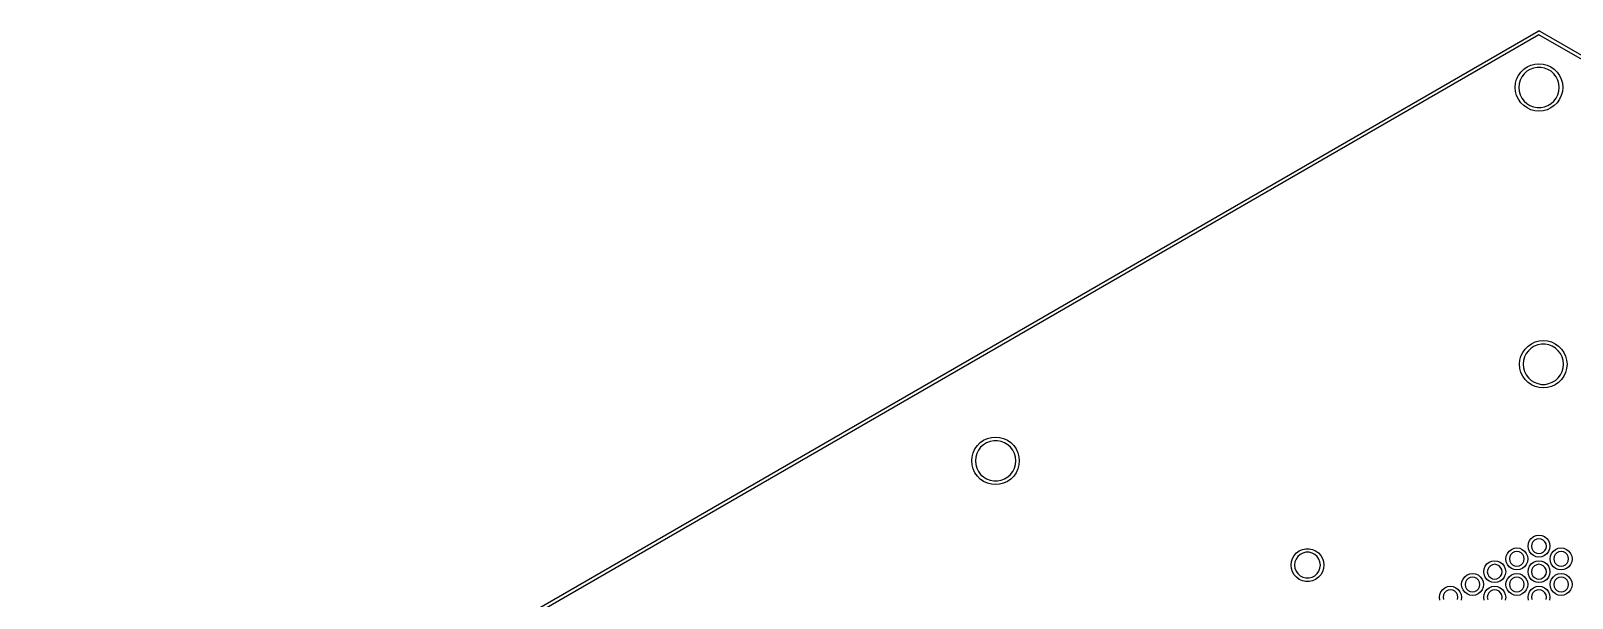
# Model space of a CAD drawing. Extents: x 0 to 6.5, y -7.51 to 0.
# Drawn here: x -0.002 to 3.322, y -1.219 to 0.004 of the extents above; entities that cross this region are included whole.
import ezdxf

# ---------------------------------------------------------------- set-up
doc = ezdxf.new("R2010")
doc.units = 0
doc.header["$MEASUREMENT"] = 0
doc.layers.add('BLACK', color=7, linetype='CONTINUOUS')

msp = doc.modelspace()

# ---------------------------------------------------------------- linework, layer by layer
at = {"layer": 'BLACK', "linetype": 'CONTINUOUS'}
for p, q in [((-0.002, -1.873), (3.248, 0.0034)), ((3.248, 0.0034), (3.2482, 0.0035)), ((3.2482, 0.0035), (3.2483, 0.0035)), ((3.2483, 0.0035), (3.2484, 0.0036)), ((3.2484, 0.0036), (3.2487, 0.0037)), ((3.2487, 0.0037), (3.2492, 0.0038)), ((3.2492, 0.0038), (3.2497, 0.0039)), ((3.2497, 0.0039), (3.25, 0.0039)), ((3.25, 0.0039), (3.2503, 0.0039)), ((3.2503, 0.0039), (3.2508, 0.0038)), ((3.2508, 0.0038), (3.2513, 0.0037)), ((3.2513, 0.0037), (3.2516, 0.0036)), ((3.2516, 0.0036), (3.2517, 0.0035)), ((3.2517, 0.0035), (3.2518, 0.0035)), ((3.2518, 0.0035), (3.252, 0.0034)), ((3.252, 0.0034), (6.502, -1.873)), ((3.25, -0.0045), (0.0039, -1.8787)), ((6.4961, -1.8787), (3.25, -0.0045)), ((3.2019, -0.1006), (3.2057, -0.0925)), ((3.2057, -0.0925), (3.2108, -0.0852)), ((3.213, -0.0952), (3.2094, -0.1024)), ((3.2108, -0.0852), (3.2171, -0.0789)), ((3.2179, -0.0888), (3.213, -0.0952)), ((3.2171, -0.0789), (3.2244, -0.0738)), ((3.2238, -0.0834), (3.2179, -0.0888)), ((3.2306, -0.0792), (3.2238, -0.0834)), ((3.2244, -0.0738), (3.2325, -0.07)), ((3.2381, -0.0763), (3.2306, -0.0792)), ((3.2325, -0.07), (3.2411, -0.0677)), ((3.246, -0.0748), (3.2381, -0.0763)), ((3.2411, -0.0677), (3.25, -0.0669)), ((3.254, -0.0748), (3.246, -0.0748)), ((3.25, -0.0669), (3.2589, -0.0677)), ((3.2619, -0.0763), (3.254, -0.0748)), ((3.2589, -0.0677), (3.2675, -0.07)), ((3.2694, -0.0792), (3.2619, -0.0763)), ((3.2675, -0.07), (3.2756, -0.0738)), ((3.2762, -0.0834), (3.2694, -0.0792)), ((3.2756, -0.0738), (3.2829, -0.0789)), ((3.2821, -0.0888), (3.2762, -0.0834)), ((3.287, -0.0952), (3.2821, -0.0888)), ((3.2829, -0.0789), (3.2892, -0.0852)), ((3.2906, -0.1024), (3.287, -0.0952)), ((3.2892, -0.0852), (3.2943, -0.0925)), ((3.2943, -0.0925), (3.2981, -0.1006)), ((3.1988, -0.1181), (3.1996, -0.1092)), ((3.1996, -0.127), (3.1988, -0.1181)), ((3.1996, -0.1092), (3.2019, -0.1006)), ((3.2019, -0.1356), (3.1996, -0.127)), ((3.2072, -0.1101), (3.2065, -0.1181)), ((3.2065, -0.1181), (3.2072, -0.1261)), ((3.2094, -0.1024), (3.2072, -0.1101)), ((3.2072, -0.1261), (3.2094, -0.1338)), ((3.2928, -0.1101), (3.2906, -0.1024)), ((3.2906, -0.1338), (3.2928, -0.1261)), ((3.2935, -0.1181), (3.2928, -0.1101)), ((3.2928, -0.1261), (3.2935, -0.1181)), ((3.2981, -0.1006), (3.3004, -0.1092)), ((3.3004, -0.127), (3.2981, -0.1356)), ((3.3004, -0.1092), (3.3012, -0.1181)), ((3.3012, -0.1181), (3.3004, -0.127)), ((3.2057, -0.1437), (3.2019, -0.1356)), ((3.2108, -0.151), (3.2057, -0.1437)), ((3.2094, -0.1338), (3.213, -0.141)), ((3.2171, -0.1573), (3.2108, -0.151)), ((3.213, -0.141), (3.2179, -0.1474)), ((3.2244, -0.1624), (3.2171, -0.1573)), ((3.2179, -0.1474), (3.2238, -0.1528)), ((3.2238, -0.1528), (3.2306, -0.157)), ((3.2325, -0.1662), (3.2244, -0.1624)), ((3.2306, -0.157), (3.2381, -0.1599)), ((3.2381, -0.1599), (3.246, -0.1614)), ((3.246, -0.1614), (3.254, -0.1614)), ((3.254, -0.1614), (3.2619, -0.1599)), ((3.2619, -0.1599), (3.2694, -0.157)), ((3.2756, -0.1624), (3.2675, -0.1662)), ((3.2694, -0.157), (3.2762, -0.1528)), ((3.2829, -0.1573), (3.2756, -0.1624)), ((3.2762, -0.1528), (3.2821, -0.1474)), ((3.2821, -0.1474), (3.287, -0.141)), ((3.2892, -0.151), (3.2829, -0.1573)), ((3.287, -0.141), (3.2906, -0.1338)), ((3.2943, -0.1437), (3.2892, -0.151)), ((3.2981, -0.1356), (3.2943, -0.1437)), ((3.2411, -0.1685), (3.2325, -0.1662)), ((3.25, -0.1693), (3.2411, -0.1685)), ((3.2589, -0.1685), (3.25, -0.1693)), ((3.2675, -0.1662), (3.2589, -0.1685)), ((3.2418, -0.6669), (3.2504, -0.6646)), ((3.2504, -0.6646), (3.2593, -0.6638)), ((3.2593, -0.6638), (3.2682, -0.6646)), ((3.2682, -0.6646), (3.2768, -0.6669)), ((3.2089, -0.7061), (3.2112, -0.6975)), ((3.2112, -0.6975), (3.215, -0.6894)), ((3.215, -0.6894), (3.2201, -0.6821)), ((3.2224, -0.6921), (3.2188, -0.6993)), ((3.2201, -0.6821), (3.2264, -0.6758)), ((3.2272, -0.6857), (3.2224, -0.6921)), ((3.2264, -0.6758), (3.2337, -0.6706)), ((3.2331, -0.6803), (3.2272, -0.6857)), ((3.2399, -0.676), (3.2331, -0.6803)), ((3.2337, -0.6706), (3.2418, -0.6669)), ((3.2474, -0.6731), (3.2399, -0.676)), ((3.2553, -0.6717), (3.2474, -0.6731)), ((3.2633, -0.6717), (3.2553, -0.6717)), ((3.2712, -0.6731), (3.2633, -0.6717)), ((3.2787, -0.676), (3.2712, -0.6731)), ((3.2768, -0.6669), (3.2849, -0.6706)), ((3.2855, -0.6803), (3.2787, -0.676)), ((3.2849, -0.6706), (3.2922, -0.6758)), ((3.2915, -0.6857), (3.2855, -0.6803)), ((3.2963, -0.6921), (3.2915, -0.6857)), ((3.2922, -0.6758), (3.2985, -0.6821)), ((3.2999, -0.6993), (3.2963, -0.6921)), ((3.2985, -0.6821), (3.3037, -0.6894)), ((3.3037, -0.6894), (3.3074, -0.6975)), ((3.3074, -0.6975), (3.3097, -0.7061)), ((3.2081, -0.715), (3.2089, -0.7061)), ((3.2089, -0.7239), (3.2081, -0.715)), ((3.2112, -0.7325), (3.2089, -0.7239)), ((3.2166, -0.707), (3.2158, -0.715)), ((3.2158, -0.715), (3.2166, -0.723)), ((3.2188, -0.6993), (3.2166, -0.707)), ((3.2166, -0.723), (3.2188, -0.7307)), ((3.2188, -0.7307), (3.2224, -0.7379)), ((3.2963, -0.7379), (3.2999, -0.7307)), ((3.3021, -0.707), (3.2999, -0.6993)), ((3.2999, -0.7307), (3.3021, -0.723)), ((3.3028, -0.715), (3.3021, -0.707)), ((3.3021, -0.723), (3.3028, -0.715)), ((3.3097, -0.7239), (3.3074, -0.7325)), ((3.3097, -0.7061), (3.3105, -0.715)), ((3.3105, -0.715), (3.3097, -0.7239)), ((3.215, -0.7406), (3.2112, -0.7325)), ((3.2201, -0.7479), (3.215, -0.7406)), ((3.2264, -0.7542), (3.2201, -0.7479)), ((3.2224, -0.7379), (3.2272, -0.7443)), ((3.2337, -0.7593), (3.2264, -0.7542)), ((3.2272, -0.7443), (3.2331, -0.7497)), ((3.2331, -0.7497), (3.2399, -0.7539)), ((3.2418, -0.7631), (3.2337, -0.7593)), ((3.2399, -0.7539), (3.2474, -0.7568)), ((3.2504, -0.7654), (3.2418, -0.7631)), ((3.2474, -0.7568), (3.2553, -0.7583)), ((3.2553, -0.7583), (3.2633, -0.7583)), ((3.2633, -0.7583), (3.2712, -0.7568)), ((3.2768, -0.7631), (3.2682, -0.7654)), ((3.2712, -0.7568), (3.2787, -0.7539)), ((3.2849, -0.7593), (3.2768, -0.7631)), ((3.2787, -0.7539), (3.2855, -0.7497)), ((3.2922, -0.7542), (3.2849, -0.7593)), ((3.2855, -0.7497), (3.2915, -0.7443)), ((3.2915, -0.7443), (3.2963, -0.7379)), ((3.2985, -0.7479), (3.2922, -0.7542)), ((3.3037, -0.7406), (3.2985, -0.7479)), ((3.3074, -0.7325), (3.3037, -0.7406)), ((3.2593, -0.7661), (3.2504, -0.7654)), ((3.2682, -0.7654), (3.2593, -0.7661)), ((2.0339, -0.8976), (2.039, -0.8903)), ((2.039, -0.8903), (2.0453, -0.884)), ((2.0461, -0.8939), (2.0412, -0.9003)), ((2.0453, -0.884), (2.0526, -0.8789)), ((2.052, -0.8885), (2.0461, -0.8939)), ((2.0588, -0.8843), (2.052, -0.8885)), ((2.0526, -0.8789), (2.0607, -0.8751)), ((2.0663, -0.8814), (2.0588, -0.8843)), ((2.0607, -0.8751), (2.0693, -0.8728)), ((2.0742, -0.8799), (2.0663, -0.8814)), ((2.0693, -0.8728), (2.0782, -0.872)), ((2.0822, -0.8799), (2.0742, -0.8799)), ((2.0782, -0.872), (2.0871, -0.8728)), ((2.0901, -0.8814), (2.0822, -0.8799)), ((2.0871, -0.8728), (2.0957, -0.8751)), ((2.0976, -0.8843), (2.0901, -0.8814)), ((2.0957, -0.8751), (2.1038, -0.8789)), ((2.1044, -0.8885), (2.0976, -0.8843)), ((2.1038, -0.8789), (2.1111, -0.884)), ((2.1104, -0.8939), (2.1044, -0.8885)), ((2.1152, -0.9003), (2.1104, -0.8939)), ((2.1111, -0.884), (2.1174, -0.8903)), ((2.1174, -0.8903), (2.1226, -0.8976)), ((2.027, -0.9232), (2.0278, -0.9143)), ((2.0278, -0.9321), (2.027, -0.9232)), ((2.0278, -0.9143), (2.0301, -0.9057)), ((2.0301, -0.9057), (2.0339, -0.8976)), ((2.0355, -0.9152), (2.0347, -0.9232)), ((2.0347, -0.9232), (2.0355, -0.9312)), ((2.0377, -0.9075), (2.0355, -0.9152)), ((2.0412, -0.9003), (2.0377, -0.9075)), ((2.1188, -0.9075), (2.1152, -0.9003)), ((2.121, -0.9152), (2.1188, -0.9075)), ((2.1217, -0.9232), (2.121, -0.9152)), ((2.121, -0.9312), (2.1217, -0.9232)), ((2.1226, -0.8976), (2.1263, -0.9057)), ((2.1263, -0.9057), (2.1286, -0.9143)), ((2.1286, -0.9143), (2.1294, -0.9232)), ((2.1294, -0.9232), (2.1286, -0.9321)), ((2.0301, -0.9407), (2.0278, -0.9321)), ((2.0339, -0.9488), (2.0301, -0.9407)), ((2.039, -0.9561), (2.0339, -0.9488)), ((2.0355, -0.9312), (2.0377, -0.9389)), ((2.0377, -0.9389), (2.0412, -0.9461)), ((2.0453, -0.9624), (2.039, -0.9561)), ((2.0412, -0.9461), (2.0461, -0.9525)), ((2.0526, -0.9676), (2.0453, -0.9624)), ((2.0461, -0.9525), (2.052, -0.9579)), ((2.052, -0.9579), (2.0588, -0.9622)), ((2.0588, -0.9622), (2.0663, -0.9651)), ((2.0901, -0.9651), (2.0976, -0.9622)), ((2.0976, -0.9622), (2.1044, -0.9579)), ((2.1111, -0.9624), (2.1038, -0.9676)), ((2.1044, -0.9579), (2.1104, -0.9525)), ((2.1104, -0.9525), (2.1152, -0.9461)), ((2.1174, -0.9561), (2.1111, -0.9624)), ((2.1152, -0.9461), (2.1188, -0.9389)), ((2.1226, -0.9488), (2.1174, -0.9561)), ((2.1188, -0.9389), (2.121, -0.9312)), ((2.1263, -0.9407), (2.1226, -0.9488)), ((2.1286, -0.9321), (2.1263, -0.9407)), ((2.0607, -0.9713), (2.0526, -0.9676)), ((2.0693, -0.9736), (2.0607, -0.9713)), ((2.0663, -0.9651), (2.0742, -0.9665)), ((2.0782, -0.9744), (2.0693, -0.9736)), ((2.0742, -0.9665), (2.0822, -0.9665)), ((2.0871, -0.9736), (2.0782, -0.9744)), ((2.0822, -0.9665), (2.0901, -0.9651)), ((2.0957, -0.9713), (2.0871, -0.9736)), ((2.1038, -0.9676), (2.0957, -0.9713)), ((3.2272, -1.101), (3.2295, -1.0953)), ((3.2295, -1.0953), (3.2333, -1.0904)), ((3.2333, -1.0904), (3.2382, -1.0867)), ((3.2406, -1.0942), (3.2371, -1.0977)), ((3.2382, -1.0867), (3.2439, -1.0843)), ((3.2451, -1.0919), (3.2406, -1.0942)), ((3.2439, -1.0843), (3.25, -1.0835)), ((3.25, -1.0912), (3.2451, -1.0919)), ((3.25, -1.0835), (3.2561, -1.0843)), ((3.2549, -1.0919), (3.25, -1.0912)), ((3.2594, -1.0942), (3.2549, -1.0919)), ((3.2561, -1.0843), (3.2618, -1.0867)), ((3.2629, -1.0977), (3.2594, -1.0942)), ((3.2618, -1.0867), (3.2667, -1.0904)), ((3.2667, -1.0904), (3.2705, -1.0953)), ((3.2705, -1.0953), (3.2728, -1.101)), ((2.7184, -1.1336), (2.7221, -1.1272)), ((2.7221, -1.1272), (2.7271, -1.1217)), ((2.73, -1.1296), (2.7262, -1.1351)), ((2.7271, -1.1217), (2.7331, -1.1173)), ((2.735, -1.1251), (2.73, -1.1296)), ((2.7331, -1.1173), (2.7399, -1.1143)), ((2.741, -1.122), (2.735, -1.1251)), ((2.7399, -1.1143), (2.7471, -1.1128)), ((2.7475, -1.1204), (2.741, -1.122)), ((2.7471, -1.1128), (2.7545, -1.1128)), ((2.7542, -1.1204), (2.7475, -1.1204)), ((2.7607, -1.122), (2.7542, -1.1204)), ((2.7545, -1.1128), (2.7618, -1.1143)), ((2.7666, -1.1251), (2.7607, -1.122)), ((2.7618, -1.1143), (2.7685, -1.1173)), ((2.7716, -1.1296), (2.7666, -1.1251)), ((2.7685, -1.1173), (2.7745, -1.1217)), ((2.7754, -1.1351), (2.7716, -1.1296)), ((2.7745, -1.1217), (2.7795, -1.1272)), ((2.7795, -1.1272), (2.7832, -1.1336)), ((3.1786, -1.1347), (3.1794, -1.1286)), ((3.1794, -1.1286), (3.1818, -1.1229)), ((3.1818, -1.1229), (3.1856, -1.118)), ((3.1856, -1.118), (3.1905, -1.1142)), ((3.1871, -1.1297), (3.1863, -1.1347)), ((3.1894, -1.1253), (3.1871, -1.1297)), ((3.1929, -1.1218), (3.1894, -1.1253)), ((3.1905, -1.1142), (3.1962, -1.1118)), ((3.1973, -1.1195), (3.1929, -1.1218)), ((3.1962, -1.1118), (3.2023, -1.111)), ((3.2023, -1.1187), (3.1973, -1.1195)), ((3.2023, -1.111), (3.2084, -1.1118)), ((3.2072, -1.1195), (3.2023, -1.1187)), ((3.2116, -1.1218), (3.2072, -1.1195)), ((3.2084, -1.1118), (3.2141, -1.1142)), ((3.2152, -1.1253), (3.2116, -1.1218)), ((3.2141, -1.1142), (3.219, -1.118)), ((3.2174, -1.1297), (3.2152, -1.1253)), ((3.2182, -1.1347), (3.2174, -1.1297)), ((3.219, -1.118), (3.2227, -1.1229)), ((3.2227, -1.1229), (3.2251, -1.1286)), ((3.2251, -1.1286), (3.2259, -1.1347)), ((3.2264, -1.1071), (3.2272, -1.101)), ((3.2272, -1.1132), (3.2264, -1.1071)), ((3.2295, -1.1189), (3.2272, -1.1132)), ((3.2333, -1.1238), (3.2295, -1.1189)), ((3.2382, -1.1276), (3.2333, -1.1238)), ((3.2348, -1.1022), (3.2341, -1.1071)), ((3.2341, -1.1071), (3.2348, -1.112)), ((3.2371, -1.0977), (3.2348, -1.1022)), ((3.2348, -1.112), (3.2371, -1.1165)), ((3.2371, -1.1165), (3.2406, -1.12)), ((3.2439, -1.1299), (3.2382, -1.1276)), ((3.2406, -1.12), (3.2451, -1.1223)), ((3.25, -1.1307), (3.2439, -1.1299)), ((3.2451, -1.1223), (3.25, -1.1231)), ((3.25, -1.1231), (3.2549, -1.1223)), ((3.2561, -1.1299), (3.25, -1.1307)), ((3.2549, -1.1223), (3.2594, -1.12)), ((3.2618, -1.1276), (3.2561, -1.1299)), ((3.2594, -1.12), (3.2629, -1.1165)), ((3.2667, -1.1238), (3.2618, -1.1276)), ((3.2652, -1.1022), (3.2629, -1.0977)), ((3.2629, -1.1165), (3.2652, -1.112)), ((3.2659, -1.1071), (3.2652, -1.1022)), ((3.2652, -1.112), (3.2659, -1.1071)), ((3.2705, -1.1189), (3.2667, -1.1238)), ((3.2728, -1.1132), (3.2705, -1.1189)), ((3.2728, -1.101), (3.2736, -1.1071)), ((3.2736, -1.1071), (3.2728, -1.1132)), ((3.2741, -1.1347), (3.2749, -1.1286)), ((3.2749, -1.1286), (3.2773, -1.1229)), ((3.2773, -1.1229), (3.281, -1.118)), ((3.281, -1.118), (3.2859, -1.1142)), ((3.2826, -1.1297), (3.2818, -1.1347)), ((3.2848, -1.1253), (3.2826, -1.1297)), ((3.2884, -1.1218), (3.2848, -1.1253)), ((3.2859, -1.1142), (3.2916, -1.1118)), ((3.2928, -1.1195), (3.2884, -1.1218)), ((3.2916, -1.1118), (3.2977, -1.111)), ((3.2977, -1.1187), (3.2928, -1.1195)), ((3.2977, -1.111), (3.3038, -1.1118)), ((3.3027, -1.1195), (3.2977, -1.1187)), ((3.3071, -1.1218), (3.3027, -1.1195)), ((3.3038, -1.1118), (3.3095, -1.1142)), ((3.3106, -1.1253), (3.3071, -1.1218)), ((3.3095, -1.1142), (3.3144, -1.118)), ((3.3129, -1.1297), (3.3106, -1.1253)), ((3.3137, -1.1347), (3.3129, -1.1297)), ((3.3144, -1.118), (3.3182, -1.1229)), ((3.3182, -1.1229), (3.3206, -1.1286)), ((3.3206, -1.1286), (3.3214, -1.1347)), ((2.7154, -1.148), (2.7161, -1.1406)), ((2.7161, -1.1554), (2.7154, -1.148)), ((2.7161, -1.1406), (2.7184, -1.1336)), ((2.7184, -1.1624), (2.7161, -1.1554)), ((2.7221, -1.1688), (2.7184, -1.1624)), ((2.7239, -1.1413), (2.723, -1.148)), ((2.723, -1.148), (2.7239, -1.1546)), ((2.7262, -1.1351), (2.7239, -1.1413)), ((2.7239, -1.1546), (2.7262, -1.1609)), ((2.7262, -1.1609), (2.73, -1.1664)), ((2.7716, -1.1664), (2.7754, -1.1609)), ((2.7778, -1.1413), (2.7754, -1.1351)), ((2.7754, -1.1609), (2.7778, -1.1546)), ((2.7786, -1.148), (2.7778, -1.1413)), ((2.7778, -1.1546), (2.7786, -1.148)), ((2.7832, -1.1624), (2.7795, -1.1688)), ((2.7832, -1.1336), (2.7855, -1.1406)), ((2.7855, -1.1554), (2.7832, -1.1624)), ((2.7855, -1.1406), (2.7862, -1.148)), ((2.7862, -1.148), (2.7855, -1.1554)), ((3.1309, -1.1622), (3.1317, -1.1561)), ((3.1317, -1.1683), (3.1309, -1.1622)), ((3.1317, -1.1561), (3.1341, -1.1504)), ((3.1341, -1.1504), (3.1378, -1.1455)), ((3.1378, -1.1455), (3.1427, -1.1418)), ((3.1394, -1.1573), (3.1386, -1.1622)), ((3.1386, -1.1622), (3.1394, -1.1672)), ((3.1416, -1.1529), (3.1394, -1.1573)), ((3.1452, -1.1493), (3.1416, -1.1529)), ((3.1427, -1.1418), (3.1484, -1.1394)), ((3.1496, -1.1471), (3.1452, -1.1493)), ((3.1484, -1.1394), (3.1545, -1.1386)), ((3.1545, -1.1463), (3.1496, -1.1471)), ((3.1545, -1.1386), (3.1606, -1.1394)), ((3.1595, -1.1471), (3.1545, -1.1463)), ((3.1639, -1.1493), (3.1595, -1.1471)), ((3.1606, -1.1394), (3.1663, -1.1418)), ((3.1674, -1.1529), (3.1639, -1.1493)), ((3.1663, -1.1418), (3.1712, -1.1455)), ((3.1697, -1.1573), (3.1674, -1.1529)), ((3.1705, -1.1622), (3.1697, -1.1573)), ((3.1697, -1.1672), (3.1705, -1.1622)), ((3.1712, -1.1455), (3.175, -1.1504)), ((3.175, -1.1504), (3.1773, -1.1561)), ((3.1773, -1.1561), (3.1782, -1.1622)), ((3.1782, -1.1622), (3.1773, -1.1683)), ((3.1794, -1.1408), (3.1786, -1.1347)), ((3.1818, -1.1465), (3.1794, -1.1408)), ((3.1856, -1.1514), (3.1818, -1.1465)), ((3.1905, -1.1551), (3.1856, -1.1514)), ((3.1863, -1.1347), (3.1871, -1.1396)), ((3.1871, -1.1396), (3.1894, -1.144)), ((3.1894, -1.144), (3.1929, -1.1476)), ((3.1962, -1.1575), (3.1905, -1.1551)), ((3.1929, -1.1476), (3.1973, -1.1498)), ((3.2023, -1.1583), (3.1962, -1.1575)), ((3.1973, -1.1498), (3.2023, -1.1506)), ((3.2023, -1.1506), (3.2072, -1.1498)), ((3.2084, -1.1575), (3.2023, -1.1583)), ((3.2072, -1.1498), (3.2116, -1.1476)), ((3.2141, -1.1551), (3.2084, -1.1575)), ((3.2116, -1.1476), (3.2152, -1.144)), ((3.219, -1.1514), (3.2141, -1.1551)), ((3.2152, -1.144), (3.2174, -1.1396)), ((3.2174, -1.1396), (3.2182, -1.1347)), ((3.2227, -1.1465), (3.219, -1.1514)), ((3.2251, -1.1408), (3.2227, -1.1465)), ((3.2259, -1.1347), (3.2251, -1.1408)), ((3.2264, -1.1622), (3.2272, -1.1561)), ((3.2272, -1.1683), (3.2264, -1.1622)), ((3.2272, -1.1561), (3.2295, -1.1504)), ((3.2295, -1.1504), (3.2333, -1.1455)), ((3.2333, -1.1455), (3.2382, -1.1418)), ((3.2348, -1.1573), (3.2341, -1.1622)), ((3.2341, -1.1622), (3.2348, -1.1672)), ((3.2371, -1.1529), (3.2348, -1.1573)), ((3.2406, -1.1493), (3.2371, -1.1529)), ((3.2382, -1.1418), (3.2439, -1.1394)), ((3.2451, -1.1471), (3.2406, -1.1493)), ((3.2439, -1.1394), (3.25, -1.1386)), ((3.25, -1.1463), (3.2451, -1.1471)), ((3.25, -1.1386), (3.2561, -1.1394)), ((3.2549, -1.1471), (3.25, -1.1463)), ((3.2594, -1.1493), (3.2549, -1.1471)), ((3.2561, -1.1394), (3.2618, -1.1418)), ((3.2629, -1.1529), (3.2594, -1.1493)), ((3.2618, -1.1418), (3.2667, -1.1455)), ((3.2652, -1.1573), (3.2629, -1.1529)), ((3.2659, -1.1622), (3.2652, -1.1573)), ((3.2652, -1.1672), (3.2659, -1.1622)), ((3.2667, -1.1455), (3.2705, -1.1504)), ((3.2705, -1.1504), (3.2728, -1.1561)), ((3.2728, -1.1561), (3.2736, -1.1622)), ((3.2736, -1.1622), (3.2728, -1.1683)), ((3.2749, -1.1408), (3.2741, -1.1347)), ((3.2773, -1.1465), (3.2749, -1.1408)), ((3.281, -1.1514), (3.2773, -1.1465)), ((3.2859, -1.1551), (3.281, -1.1514)), ((3.2818, -1.1347), (3.2826, -1.1396)), ((3.2826, -1.1396), (3.2848, -1.144)), ((3.2848, -1.144), (3.2884, -1.1476)), ((3.2916, -1.1575), (3.2859, -1.1551)), ((3.2884, -1.1476), (3.2928, -1.1498)), ((3.2977, -1.1583), (3.2916, -1.1575)), ((3.2928, -1.1498), (3.2977, -1.1506)), ((3.2977, -1.1506), (3.3027, -1.1498)), ((3.3038, -1.1575), (3.2977, -1.1583)), ((3.3027, -1.1498), (3.3071, -1.1476)), ((3.3095, -1.1551), (3.3038, -1.1575)), ((3.3071, -1.1476), (3.3106, -1.144)), ((3.3144, -1.1514), (3.3095, -1.1551)), ((3.3106, -1.144), (3.3129, -1.1396)), ((3.3129, -1.1396), (3.3137, -1.1347)), ((3.3182, -1.1465), (3.3144, -1.1514)), ((3.3206, -1.1408), (3.3182, -1.1465)), ((3.3214, -1.1347), (3.3206, -1.1408)), ((2.7271, -1.1743), (2.7221, -1.1688)), ((2.7331, -1.1787), (2.7271, -1.1743)), ((2.73, -1.1664), (2.735, -1.1708)), ((2.7399, -1.1817), (2.7331, -1.1787)), ((2.735, -1.1708), (2.741, -1.1739)), ((2.7471, -1.1832), (2.7399, -1.1817)), ((2.741, -1.1739), (2.7475, -1.1756)), ((2.7545, -1.1832), (2.7471, -1.1832)), ((2.7475, -1.1756), (2.7542, -1.1756)), ((2.7542, -1.1756), (2.7607, -1.1739)), ((2.7618, -1.1817), (2.7545, -1.1832)), ((2.7607, -1.1739), (2.7666, -1.1708)), ((2.7685, -1.1787), (2.7618, -1.1817)), ((2.7666, -1.1708), (2.7716, -1.1664)), ((2.7745, -1.1743), (2.7685, -1.1787)), ((2.7795, -1.1688), (2.7745, -1.1743)), ((3.0473, -1.1969), (3.053, -1.1945)), ((3.053, -1.1945), (3.0591, -1.1937)), ((3.0591, -1.1937), (3.0652, -1.1945)), ((3.0652, -1.1945), (3.0709, -1.1969)), ((3.0832, -1.1898), (3.084, -1.1837)), ((3.084, -1.1959), (3.0832, -1.1898)), ((3.084, -1.1837), (3.0863, -1.178)), ((3.0863, -1.2016), (3.084, -1.1959)), ((3.0863, -1.178), (3.0901, -1.1731)), ((3.0901, -1.1731), (3.095, -1.1693)), ((3.0916, -1.1849), (3.0909, -1.1898)), ((3.0909, -1.1898), (3.0916, -1.1947)), ((3.0939, -1.1804), (3.0916, -1.1849)), ((3.0916, -1.1947), (3.0939, -1.1992)), ((3.0974, -1.1769), (3.0939, -1.1804)), ((3.095, -1.1693), (3.1007, -1.167)), ((3.1019, -1.1746), (3.0974, -1.1769)), ((3.1007, -1.167), (3.1068, -1.1662)), ((3.1068, -1.1738), (3.1019, -1.1746)), ((3.1068, -1.1662), (3.1129, -1.167)), ((3.1117, -1.1746), (3.1068, -1.1738)), ((3.1162, -1.1769), (3.1117, -1.1746)), ((3.1129, -1.167), (3.1186, -1.1693)), ((3.1197, -1.1804), (3.1162, -1.1769)), ((3.1186, -1.1693), (3.1235, -1.1731)), ((3.122, -1.1849), (3.1197, -1.1804)), ((3.1197, -1.1992), (3.122, -1.1947)), ((3.1227, -1.1898), (3.122, -1.1849)), ((3.122, -1.1947), (3.1227, -1.1898)), ((3.1235, -1.1731), (3.1273, -1.178)), ((3.1273, -1.178), (3.1296, -1.1837)), ((3.1296, -1.1959), (3.1273, -1.2016)), ((3.1296, -1.1837), (3.1304, -1.1898)), ((3.1304, -1.1898), (3.1296, -1.1959)), ((3.1341, -1.174), (3.1317, -1.1683)), ((3.1378, -1.1789), (3.1341, -1.174)), ((3.1427, -1.1827), (3.1378, -1.1789)), ((3.1394, -1.1672), (3.1416, -1.1716)), ((3.1416, -1.1716), (3.1452, -1.1751)), ((3.1484, -1.185), (3.1427, -1.1827)), ((3.1427, -1.1969), (3.1484, -1.1945)), ((3.1452, -1.1751), (3.1496, -1.1774)), ((3.1545, -1.1858), (3.1484, -1.185)), ((3.1484, -1.1945), (3.1545, -1.1937)), ((3.1496, -1.1774), (3.1545, -1.1782)), ((3.1545, -1.1782), (3.1595, -1.1774)), ((3.1606, -1.185), (3.1545, -1.1858)), ((3.1545, -1.1937), (3.1606, -1.1945)), ((3.1595, -1.1774), (3.1639, -1.1751)), ((3.1663, -1.1827), (3.1606, -1.185)), ((3.1606, -1.1945), (3.1663, -1.1969)), ((3.1639, -1.1751), (3.1674, -1.1716)), ((3.1712, -1.1789), (3.1663, -1.1827)), ((3.1674, -1.1716), (3.1697, -1.1672)), ((3.175, -1.174), (3.1712, -1.1789)), ((3.1773, -1.1683), (3.175, -1.174)), ((3.1786, -1.1898), (3.1794, -1.1837)), ((3.1794, -1.1959), (3.1786, -1.1898)), ((3.1794, -1.1837), (3.1818, -1.178)), ((3.1818, -1.2016), (3.1794, -1.1959)), ((3.1818, -1.178), (3.1856, -1.1731)), ((3.1856, -1.1731), (3.1905, -1.1693)), ((3.1871, -1.1849), (3.1863, -1.1898)), ((3.1863, -1.1898), (3.1871, -1.1947)), ((3.1894, -1.1804), (3.1871, -1.1849)), ((3.1871, -1.1947), (3.1894, -1.1992)), ((3.1929, -1.1769), (3.1894, -1.1804)), ((3.1905, -1.1693), (3.1962, -1.167)), ((3.1973, -1.1746), (3.1929, -1.1769)), ((3.1962, -1.167), (3.2023, -1.1662)), ((3.2023, -1.1738), (3.1973, -1.1746)), ((3.2023, -1.1662), (3.2084, -1.167)), ((3.2072, -1.1746), (3.2023, -1.1738)), ((3.2116, -1.1769), (3.2072, -1.1746)), ((3.2084, -1.167), (3.2141, -1.1693)), ((3.2152, -1.1804), (3.2116, -1.1769)), ((3.2141, -1.1693), (3.219, -1.1731)), ((3.2174, -1.1849), (3.2152, -1.1804)), ((3.2152, -1.1992), (3.2174, -1.1947)), ((3.2182, -1.1898), (3.2174, -1.1849)), ((3.2174, -1.1947), (3.2182, -1.1898)), ((3.219, -1.1731), (3.2227, -1.178)), ((3.2227, -1.178), (3.2251, -1.1837)), ((3.2251, -1.1959), (3.2227, -1.2016)), ((3.2251, -1.1837), (3.2259, -1.1898)), ((3.2259, -1.1898), (3.2251, -1.1959)), ((3.2295, -1.174), (3.2272, -1.1683)), ((3.2333, -1.1789), (3.2295, -1.174)), ((3.2382, -1.1827), (3.2333, -1.1789)), ((3.2348, -1.1672), (3.2371, -1.1716)), ((3.2371, -1.1716), (3.2406, -1.1751)), ((3.2439, -1.185), (3.2382, -1.1827)), ((3.2382, -1.1969), (3.2439, -1.1945)), ((3.2406, -1.1751), (3.2451, -1.1774)), ((3.25, -1.1858), (3.2439, -1.185)), ((3.2439, -1.1945), (3.25, -1.1937)), ((3.2451, -1.1774), (3.25, -1.1782)), ((3.25, -1.1782), (3.2549, -1.1774)), ((3.2561, -1.185), (3.25, -1.1858)), ((3.25, -1.1937), (3.2561, -1.1945)), ((3.2549, -1.1774), (3.2594, -1.1751)), ((3.2618, -1.1827), (3.2561, -1.185)), ((3.2561, -1.1945), (3.2618, -1.1969)), ((3.2594, -1.1751), (3.2629, -1.1716)), ((3.2667, -1.1789), (3.2618, -1.1827)), ((3.2629, -1.1716), (3.2652, -1.1672)), ((3.2705, -1.174), (3.2667, -1.1789)), ((3.2728, -1.1683), (3.2705, -1.174)), ((3.2741, -1.1898), (3.2749, -1.1837)), ((3.2749, -1.1959), (3.2741, -1.1898)), ((3.2749, -1.1837), (3.2773, -1.178)), ((3.2773, -1.2016), (3.2749, -1.1959)), ((3.2773, -1.178), (3.281, -1.1731)), ((3.281, -1.1731), (3.2859, -1.1693)), ((3.2826, -1.1849), (3.2818, -1.1898)), ((3.2818, -1.1898), (3.2826, -1.1947)), ((3.2848, -1.1804), (3.2826, -1.1849)), ((3.2826, -1.1947), (3.2848, -1.1992)), ((3.2884, -1.1769), (3.2848, -1.1804)), ((3.2859, -1.1693), (3.2916, -1.167)), ((3.2928, -1.1746), (3.2884, -1.1769)), ((3.2916, -1.167), (3.2977, -1.1662)), ((3.2977, -1.1738), (3.2928, -1.1746)), ((3.2977, -1.1662), (3.3038, -1.167)), ((3.3027, -1.1746), (3.2977, -1.1738)), ((3.3071, -1.1769), (3.3027, -1.1746)), ((3.3038, -1.167), (3.3095, -1.1693)), ((3.3106, -1.1804), (3.3071, -1.1769)), ((3.3095, -1.1693), (3.3144, -1.1731)), ((3.3129, -1.1849), (3.3106, -1.1804)), ((3.3106, -1.1992), (3.3129, -1.1947)), ((3.3137, -1.1898), (3.3129, -1.1849)), ((3.3129, -1.1947), (3.3137, -1.1898)), ((3.3144, -1.1731), (3.3182, -1.178)), ((3.3182, -1.178), (3.3206, -1.1837)), ((3.3206, -1.1959), (3.3182, -1.2016)), ((3.3206, -1.1837), (3.3214, -1.1898)), ((3.3214, -1.1898), (3.3206, -1.1959)), ((3.0354, -1.2173), (3.0362, -1.2112)), ((3.0362, -1.2235), (3.0354, -1.2173)), ((3.0362, -1.2112), (3.0386, -1.2055)), ((3.0386, -1.2055), (3.0424, -1.2006)), ((3.0424, -1.2006), (3.0473, -1.1969)), ((3.0439, -1.2124), (3.0431, -1.2173)), ((3.0431, -1.2173), (3.0439, -1.2223)), ((3.0462, -1.208), (3.0439, -1.2124)), ((3.0497, -1.2044), (3.0462, -1.208)), ((3.0541, -1.2022), (3.0497, -1.2044)), ((3.0591, -1.2014), (3.0541, -1.2022)), ((3.064, -1.2022), (3.0591, -1.2014)), ((3.0684, -1.2044), (3.064, -1.2022)), ((3.072, -1.208), (3.0684, -1.2044)), ((3.0709, -1.1969), (3.0758, -1.2006)), ((3.0742, -1.2124), (3.072, -1.208)), ((3.075, -1.2173), (3.0742, -1.2124)), ((3.0742, -1.2223), (3.075, -1.2173)), ((3.0758, -1.2006), (3.0795, -1.2055)), ((3.0795, -1.2055), (3.0819, -1.2112)), ((3.0819, -1.2112), (3.0827, -1.2173)), ((3.0827, -1.2173), (3.0819, -1.2235)), ((3.0901, -1.2065), (3.0863, -1.2016)), ((3.095, -1.2102), (3.0901, -1.2065)), ((3.0939, -1.1992), (3.0974, -1.2027)), ((3.1007, -1.2126), (3.095, -1.2102)), ((3.0974, -1.2027), (3.1019, -1.2049)), ((3.1068, -1.2134), (3.1007, -1.2126)), ((3.1019, -1.2049), (3.1068, -1.2057)), ((3.1068, -1.2057), (3.1117, -1.2049)), ((3.1129, -1.2126), (3.1068, -1.2134)), ((3.1117, -1.2049), (3.1162, -1.2027)), ((3.1186, -1.2102), (3.1129, -1.2126)), ((3.1162, -1.2027), (3.1197, -1.1992)), ((3.1235, -1.2065), (3.1186, -1.2102)), ((3.1273, -1.2016), (3.1235, -1.2065)), ((3.1309, -1.2173), (3.1317, -1.2112)), ((3.1317, -1.2235), (3.1309, -1.2173)), ((3.1317, -1.2112), (3.1341, -1.2055)), ((3.1341, -1.2055), (3.1378, -1.2006)), ((3.1378, -1.2006), (3.1427, -1.1969)), ((3.1394, -1.2124), (3.1386, -1.2173)), ((3.1386, -1.2173), (3.1394, -1.2223)), ((3.1416, -1.208), (3.1394, -1.2124)), ((3.1452, -1.2044), (3.1416, -1.208)), ((3.1496, -1.2022), (3.1452, -1.2044)), ((3.1545, -1.2014), (3.1496, -1.2022)), ((3.1595, -1.2022), (3.1545, -1.2014)), ((3.1639, -1.2044), (3.1595, -1.2022)), ((3.1674, -1.208), (3.1639, -1.2044)), ((3.1663, -1.1969), (3.1712, -1.2006)), ((3.1697, -1.2124), (3.1674, -1.208)), ((3.1705, -1.2173), (3.1697, -1.2124)), ((3.1697, -1.2223), (3.1705, -1.2173)), ((3.1712, -1.2006), (3.175, -1.2055)), ((3.175, -1.2055), (3.1773, -1.2112)), ((3.1773, -1.2112), (3.1782, -1.2173)), ((3.1782, -1.2173), (3.1773, -1.2235)), ((3.1856, -1.2065), (3.1818, -1.2016)), ((3.1905, -1.2102), (3.1856, -1.2065)), ((3.1894, -1.1992), (3.1929, -1.2027)), ((3.1962, -1.2126), (3.1905, -1.2102)), ((3.1929, -1.2027), (3.1973, -1.2049)), ((3.2023, -1.2134), (3.1962, -1.2126)), ((3.1973, -1.2049), (3.2023, -1.2057)), ((3.2023, -1.2057), (3.2072, -1.2049)), ((3.2084, -1.2126), (3.2023, -1.2134)), ((3.2072, -1.2049), (3.2116, -1.2027)), ((3.2141, -1.2102), (3.2084, -1.2126)), ((3.2116, -1.2027), (3.2152, -1.1992)), ((3.219, -1.2065), (3.2141, -1.2102)), ((3.2227, -1.2016), (3.219, -1.2065)), ((3.2264, -1.2173), (3.2272, -1.2112)), ((3.2272, -1.2235), (3.2264, -1.2173)), ((3.2272, -1.2112), (3.2295, -1.2055)), ((3.2295, -1.2055), (3.2333, -1.2006)), ((3.2333, -1.2006), (3.2382, -1.1969)), ((3.2348, -1.2124), (3.2341, -1.2173)), ((3.2341, -1.2173), (3.2348, -1.2223)), ((3.2371, -1.208), (3.2348, -1.2124)), ((3.2406, -1.2044), (3.2371, -1.208)), ((3.2451, -1.2022), (3.2406, -1.2044)), ((3.25, -1.2014), (3.2451, -1.2022)), ((3.2549, -1.2022), (3.25, -1.2014)), ((3.2594, -1.2044), (3.2549, -1.2022)), ((3.2629, -1.208), (3.2594, -1.2044)), ((3.2618, -1.1969), (3.2667, -1.2006)), ((3.2652, -1.2124), (3.2629, -1.208)), ((3.2659, -1.2173), (3.2652, -1.2124)), ((3.2652, -1.2223), (3.2659, -1.2173)), ((3.2667, -1.2006), (3.2705, -1.2055)), ((3.2705, -1.2055), (3.2728, -1.2112)), ((3.2728, -1.2112), (3.2736, -1.2173)), ((3.2736, -1.2173), (3.2728, -1.2235)), ((3.281, -1.2065), (3.2773, -1.2016)), ((3.2859, -1.2102), (3.281, -1.2065)), ((3.2848, -1.1992), (3.2884, -1.2027)), ((3.2916, -1.2126), (3.2859, -1.2102)), ((3.2884, -1.2027), (3.2928, -1.2049)), ((3.2977, -1.2134), (3.2916, -1.2126)), ((3.2928, -1.2049), (3.2977, -1.2057)), ((3.2977, -1.2057), (3.3027, -1.2049)), ((3.3038, -1.2126), (3.2977, -1.2134)), ((3.3027, -1.2049), (3.3071, -1.2027)), ((3.3095, -1.2102), (3.3038, -1.2126)), ((3.3071, -1.2027), (3.3106, -1.1992)), ((3.3144, -1.2065), (3.3095, -1.2102)), ((3.3182, -1.2016), (3.3144, -1.2065))]:
    msp.add_line(p, q, dxfattribs=at)

doc.saveas('drawing.dxf')
